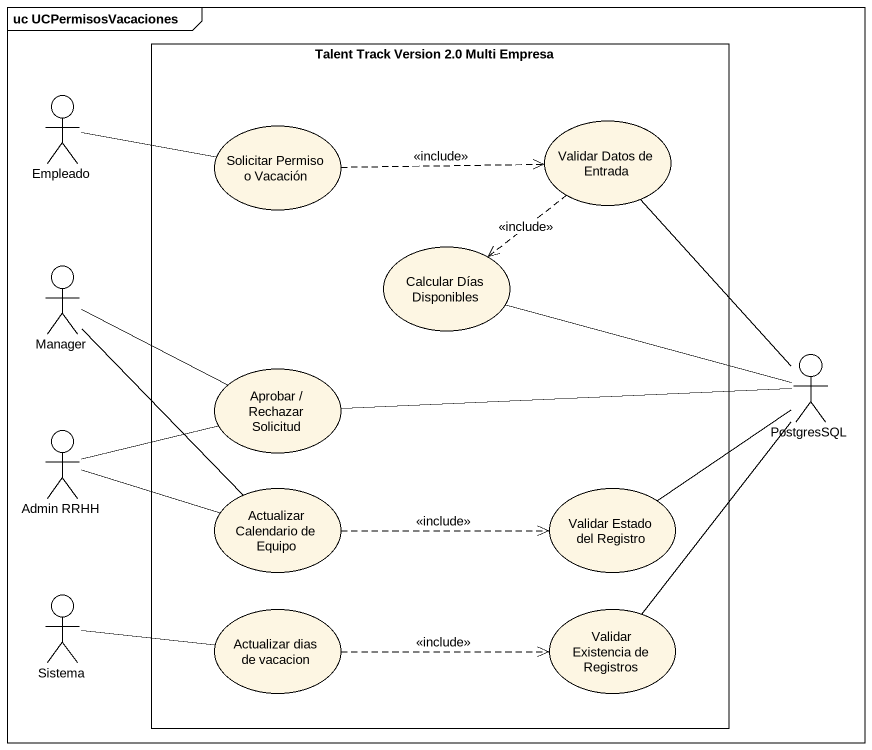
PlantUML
@startuml
mainframe uc UCPermisosVacaciones
rectangle "Talent Track Version 2.0 Multi Empresa" as Talent_Track_Version_2_0 {
  usecase "Solicitar Permiso o Vacación" as Solicitar_Permiso_o_Vacación
  usecase "Validar Datos de Entrada" as Validar_Datos_de_Entrada
  usecase "Calcular Días Disponibles" as Calcular_Días_Disponibles
  usecase "Aprobar / Rechazar Solicitud" as Aprobar_Rechazar_Solicitud
  usecase "Actualizar Calendario de Equipo" as Actualizar_Calendario_de
  usecase "Validar Estado del Registro" as Validar_Estado_del_Registro
  usecase "Actualizar dias de vacacion" as Actualizar_dias_de_vacacion
  usecase "Validar Existencia de Registros" as Validar_Existencia_de
}
actor Empleado
actor Manager
actor PostgresSQL
actor "Admin RRHH" as Admin_RRHH
actor Sistema
Empleado -right- Solicitar_Permiso_o_Vacación
Solicitar_Permiso_o_Vacación .right.> Validar_Datos_de_Entrada : <<include>>
Validar_Datos_de_Entrada ..> Calcular_Días_Disponibles : <<include>>
Calcular_Días_Disponibles -right- PostgresSQL
Manager -right- Aprobar_Rechazar_Solicitud
Manager -- Actualizar_Calendario_de
Aprobar_Rechazar_Solicitud -right- PostgresSQL
PostgresSQL -up- Validar_Datos_de_Entrada
Admin_RRHH -right- Aprobar_Rechazar_Solicitud
Admin_RRHH -right- Actualizar_Calendario_de
Actualizar_Calendario_de .right.> Validar_Estado_del_Registro : <<include>>
Validar_Estado_del_Registro -up- PostgresSQL
Sistema -right- Actualizar_dias_de_vacacion
Actualizar_dias_de_vacacion .right.> Validar_Existencia_de : <<include>>
Validar_Existencia_de -up- PostgresSQL
@enduml
